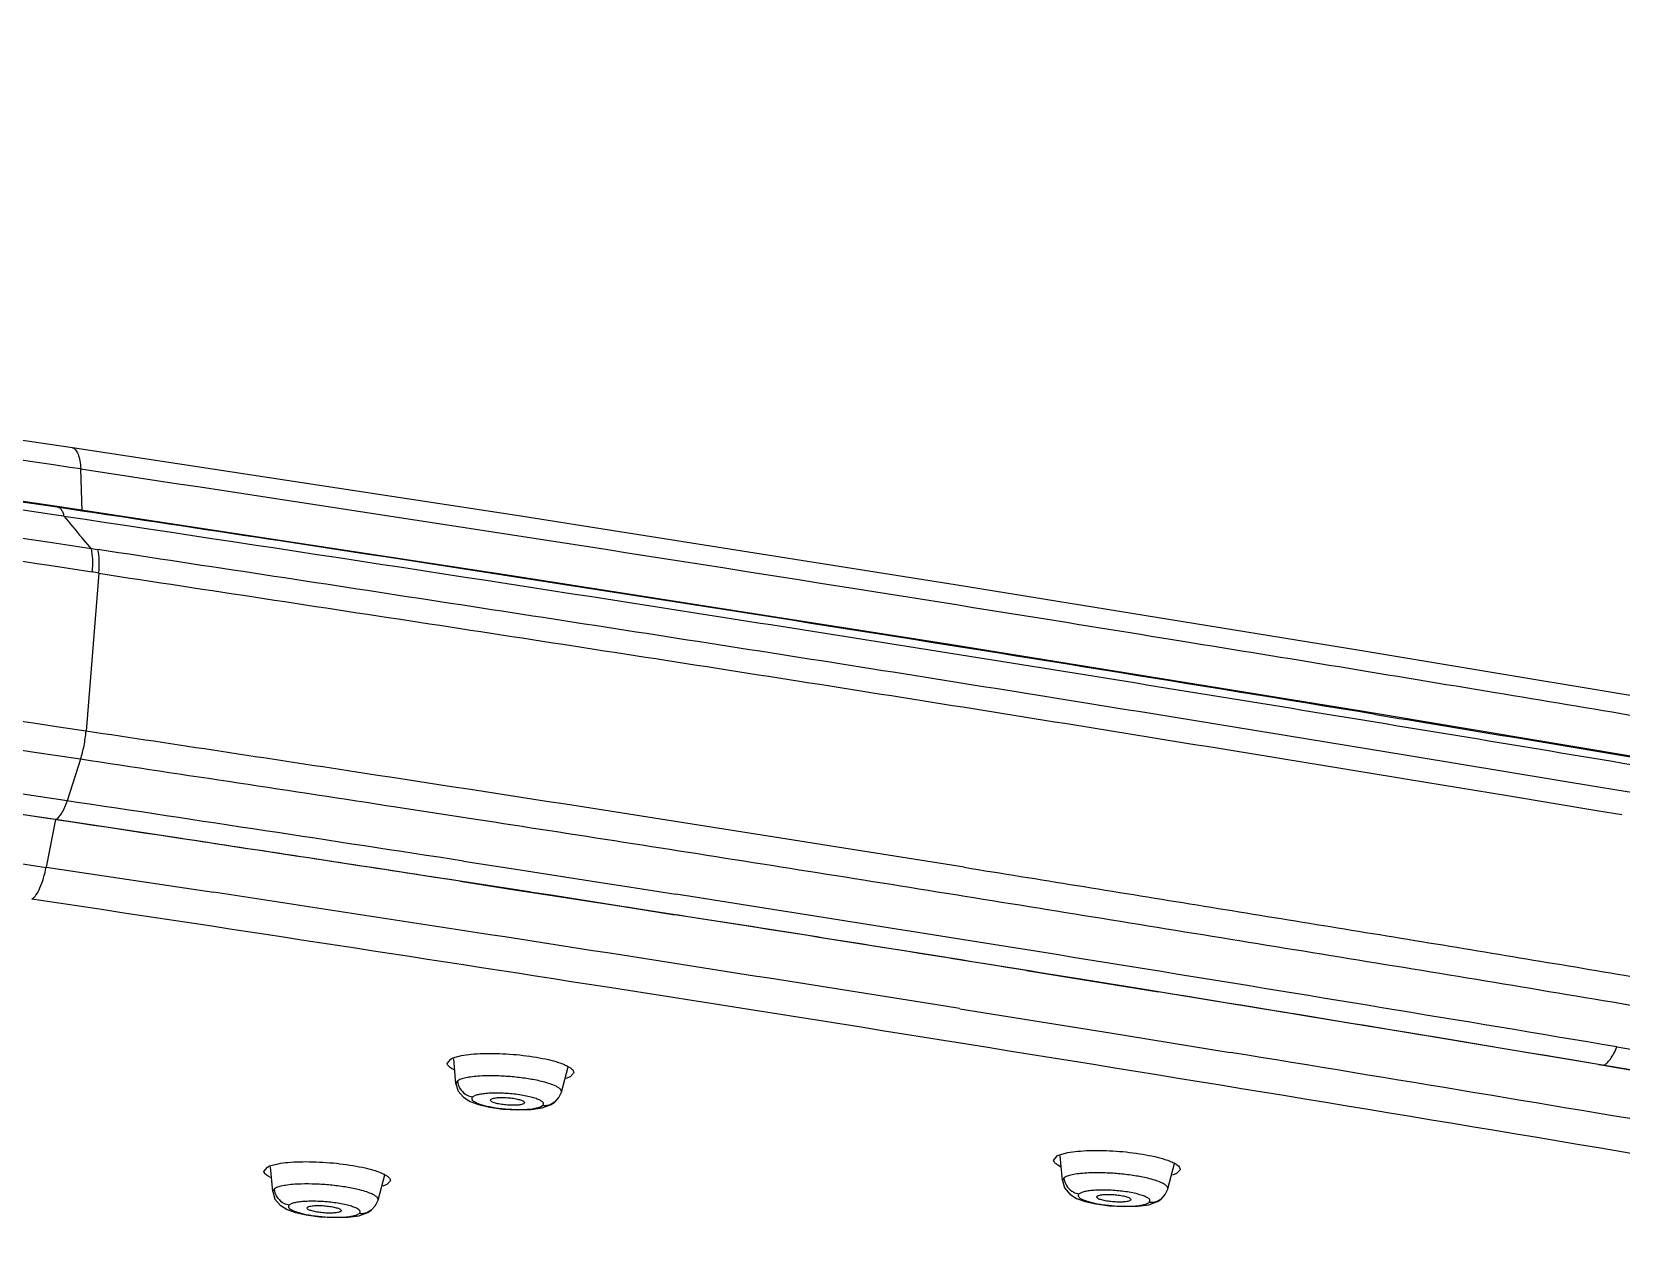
# Model space of a CAD drawing. Header units: inches. Extents: x 440 to 1212, y -520 to 27.
# Drawn here: x 1051.46 to 1097.76, y -220.86 to -185.87 of the extents above; entities that cross this region are included whole.
import ezdxf

# ---------------------------------------------------------------- set-up
doc = ezdxf.new("R2010")
doc.units = ezdxf.units.IN
doc.header["$LTSCALE"] = 1.21
doc.header["$MEASUREMENT"] = 0
doc.layers.get('0').update_dxf_attribs({"linetype": 'CONTINUOUS'})

msp = doc.modelspace()

# ---------------------------------------------------------------- linework, layer by layer
at = {"color": 7, "linetype": 'Continuous'}
for p, q in [((1065.578, -199.961), (1052.649, -197.988)), ((1052.887, -198.603), (1052.567, -198.555)), ((1052.933, -199.828), (1052.887, -198.603)), ((1052.398, -199.98), (1052.169, -199.946)), ((1052.933, -199.828), (1052.203, -199.719)), ((1065.374, -201.704), (1052.204, -199.697)), ((1052.055, -200.745), (1053.191, -200.915)), ((1053.19, -200.919), (1052.923, -200.603)), ((1053.19, -200.917), (1053.389, -200.949)), ((1053.218, -201.604), (1051.97, -201.417)), ((1053.417, -201.636), (1053.044, -206.239)), ((1053.416, -201.64), (1053.218, -201.603)), ((1052.884, -207.06), (1052.489, -208.268)), ((1097.159, -207.878), (1091.704, -206.978)), ((1091.599, -207.647), (1094.449, -208.117)), ((1094.449, -208.117), (1097.05, -208.547)), ((1052.156, -208.818), (1051.923, -208.783)), ((1064.396, -208.812), (1062.069, -208.454)), ((1097.05, -208.547), (1097.779, -208.667)), ((1052.156, -208.817), (1051.884, -210.198)), ((1055.758, -209.361), (1052.156, -208.818)), ((1064.038, -210.027), (1065.561, -210.262)), ((1051.884, -210.198), (1056.756, -210.934)), ((1063.94, -210.611), (1062.84, -210.442)), ((1065.461, -210.847), (1063.94, -210.611)), ((1063.945, -210.613), (1065.468, -210.848)), ((1065.561, -210.262), (1068.041, -210.647)), ((1068.041, -210.647), (1068.736, -210.756)), ((1065.949, -210.922), (1065.461, -210.847)), ((1065.468, -210.848), (1066.423, -210.996)), ((1066.035, -210.936), (1065.949, -210.922)), ((1066.648, -211.031), (1066.035, -210.936)), ((1066.423, -210.996), (1068.645, -211.342)), ((1068.649, -211.343), (1066.648, -211.031)), ((1068.736, -210.756), (1070.228, -210.989)), ((1068.645, -211.342), (1070.136, -211.576)), ((1068.858, -211.376), (1068.649, -211.343)), ((1069.092, -211.412), (1068.858, -211.376)), ((1070.137, -211.576), (1069.092, -211.412)), ((1070.136, -211.576), (1070.252, -211.594)), ((1073.832, -212.158), (1070.137, -211.576)), ((1080.443, -213.212), (1081.761, -213.425)), ((1081.761, -213.425), (1084.279, -213.833)), ((1083.151, -213.651), (1081.765, -213.427)), ((1083.82, -213.759), (1083.151, -213.651)), ((1084.57, -213.881), (1083.82, -213.759)), ((1086.519, -214.199), (1084.57, -213.881)), ((1078.492, -214.324), (1082.45, -214.961)), ((1086.767, -214.24), (1086.519, -214.199)), ((1087.408, -214.345), (1086.767, -214.24)), ((1087.854, -214.418), (1087.408, -214.345)), ((1088.599, -214.54), (1087.854, -214.418)), ((1090.427, -214.841), (1088.599, -214.54)), ((1082.45, -214.961), (1082.877, -215.03)), ((1082.877, -215.03), (1086.374, -215.598)), ((1091.574, -215.03), (1090.427, -214.841)), ((1093.479, -215.346), (1091.574, -215.03)), ((1063.731, -215.759), (1063.978, -215.691)), ((1097.564, -216.028), (1093.479, -215.346)), ((1097.638, -215.435), (1098.097, -215.51)), ((1063.565, -215.92), (1063.666, -215.79)), ((1063.666, -215.79), (1063.731, -215.759)), ((1063.762, -216.105), (1063.685, -216.062)), ((1063.819, -216.509), (1063.753, -215.782)), ((1066.89, -216.755), (1067.09, -216.014)), ((1067.246, -216.203), (1067.142, -216.306)), ((1097.101, -215.951), (1097.236, -215.974)), ((1097.236, -215.974), (1097.563, -216.028)), ((1097.563, -216.028), (1099.232, -216.308)), ((1099.421, -216.341), (1097.564, -216.028)), ((1063.863, -216.43), (1063.819, -216.509)), ((1063.82, -216.509), (1063.885, -216.723)), ((1063.904, -216.405), (1063.863, -216.43)), ((1067.142, -216.306), (1067.023, -216.355)), ((1064.383, -216.854), (1064.309, -216.893)), ((1064.478, -217.118), (1064.794, -217.192)), ((1064.822, -216.987), (1064.838, -216.962)), ((1064.838, -216.962), (1064.849, -216.955)), ((1065.8, -217.087), (1065.788, -217.094)), ((1065.816, -217.062), (1065.8, -217.087)), ((1066.333, -217.213), (1066.596, -217.117)), ((1066.694, -217.051), (1066.566, -217.124)), ((1066.596, -217.117), (1066.694, -217.051)), ((1066.695, -217.05), (1066.694, -217.051)), ((1066.695, -217.05), (1066.818, -216.914)), ((1066.818, -216.914), (1066.889, -216.756)), ((1066.889, -216.756), (1066.89, -216.755)), ((1064.794, -217.192), (1065.188, -217.247)), ((1065.188, -217.247), (1065.616, -217.272)), ((1065.616, -217.272), (1066.014, -217.261)), ((1066.014, -217.261), (1066.333, -217.213)), ((1066.268, -217.188), (1066.343, -217.149)), ((1081.395, -218.584), (1081.642, -218.517)), ((1058.225, -219.062), (1058.326, -218.936)), ((1058.326, -218.936), (1058.391, -218.906)), ((1058.391, -218.906), (1058.638, -218.841)), ((1058.48, -219.652), (1058.413, -218.928)), ((1081.229, -218.743), (1081.33, -218.614)), ((1081.33, -218.614), (1081.395, -218.584)), ((1081.425, -218.927), (1081.349, -218.884)), ((1081.483, -219.332), (1081.417, -218.606)), ((1084.554, -219.576), (1084.754, -218.836)), ((1058.421, -219.243), (1058.345, -219.201)), ((1061.55, -219.9), (1061.749, -219.165)), ((1061.803, -219.449), (1061.684, -219.496)), ((1061.906, -219.349), (1061.803, -219.449)), ((1081.527, -219.254), (1081.483, -219.332)), ((1081.484, -219.332), (1081.549, -219.546)), ((1081.567, -219.228), (1081.527, -219.254)), ((1084.807, -219.125), (1084.688, -219.173)), ((1084.91, -219.023), (1084.807, -219.125)), ((1058.523, -219.576), (1058.48, -219.652)), ((1058.48, -219.652), (1058.547, -219.869)), ((1058.564, -219.55), (1058.523, -219.576)), ((1061.476, -220.062), (1061.549, -219.901)), ((1061.55, -219.901), (1061.55, -219.9)), ((1082.047, -219.678), (1081.973, -219.717)), ((1082.486, -219.809), (1082.501, -219.785)), ((1082.501, -219.785), (1082.513, -219.777)), ((1083.464, -219.908), (1083.452, -219.915)), ((1083.479, -219.883), (1083.464, -219.908)), ((1084.357, -219.872), (1084.231, -219.944)), ((1084.259, -219.937), (1084.357, -219.872)), ((1084.358, -219.871), (1084.357, -219.872)), ((1084.358, -219.871), (1084.481, -219.736)), ((1084.481, -219.736), (1084.553, -219.577)), ((1084.553, -219.577), (1084.554, -219.575)), ((1059.042, -220.001), (1058.968, -220.039)), ((1059.143, -220.259), (1059.459, -220.332)), ((1059.459, -220.332), (1059.853, -220.386)), ((1059.482, -220.131), (1059.497, -220.107)), ((1059.497, -220.107), (1059.509, -220.099)), ((1060.461, -220.231), (1060.449, -220.238)), ((1060.476, -220.207), (1060.461, -220.231)), ((1060.677, -220.401), (1060.994, -220.355)), ((1060.929, -220.332), (1061.003, -220.294)), ((1060.994, -220.355), (1061.254, -220.262)), ((1061.351, -220.198), (1061.226, -220.268)), ((1061.254, -220.262), (1061.351, -220.198)), ((1061.353, -220.197), (1061.351, -220.198)), ((1061.353, -220.197), (1061.476, -220.062)), ((1082.143, -219.94), (1082.459, -220.013)), ((1082.459, -220.013), (1082.853, -220.067)), ((1082.853, -220.067), (1083.281, -220.091)), ((1083.281, -220.091), (1083.678, -220.08)), ((1083.678, -220.08), (1083.997, -220.033)), ((1083.933, -220.009), (1084.007, -219.97)), ((1083.997, -220.033), (1084.259, -219.937)), ((1059.853, -220.386), (1060.281, -220.411)), ((1060.281, -220.411), (1060.677, -220.401))]:
    msp.add_line(p, q, dxfattribs=at)
for points in [[(1052.649, -197.988), (1039.661, -196.072), (1026.486, -194.191), (1013.843, -192.445), (1001.635, -190.812), (990.607, -189.388), (979.146, -188.011), (968.523, -186.918), (958.92, -186.215), (949.772, -185.868), (941.525, -185.869), (933.862, -186.268), (926.592, -187.025), (919.841, -188.067), (913.891, -189.345), (908.185, -190.871), (903.048, -192.57), (898.918, -194.296)], [(1052.205, -199.697), (1037, -197.462), (1021.468, -195.265), (1006.989, -193.298)], [(1153.586, -220.864), (1151.793, -218.795), (1148.427, -216.637), (1143.518, -214.645), (1137.416, -212.792), (1130.071, -211.035), (1121.291, -209.28), (1111.528, -207.508), (1101.289, -205.748), (1090.149, -203.888), (1078.357, -201.974), (1065.578, -199.961)], [(1131.193, -213.016), (1122.149, -211.181), (1112.111, -209.364), (1101.462, -207.539), (1090.196, -205.662), (1078.206, -203.719), (1065.374, -201.704)], [(1063.885, -216.723), (1064.035, -216.905), (1064.234, -217.029), (1064.478, -217.118)], [(1058.547, -219.869), (1058.699, -220.051), (1058.898, -220.172), (1059.143, -220.259)], [(1081.549, -219.546), (1081.7, -219.729), (1081.899, -219.851), (1082.143, -219.94)]]:
    msp.add_lwpolyline(points, dxfattribs=at)
for centre, radius, start, end in [((629.563, -3024.365), 2855.861, 81.490198, 82.406353), ((631.014, -3013.061), 2844.695, 81.485413, 81.662925), ((573.121, -3427.866), 3257.177, 81.527, 82.367661), ((1182.058, -91.12), 169.3, 220.01653, 220.29205), ((634.774, -2985.64), 2817.02, 81.344872, 81.463471), ((619.858, -3099.228), 2924.406, 81.484729, 82.338095), ((657.616, -2836.528), 2666.169, 80.653714, 81.347934), ((611.878, -3149.56), 2974.113, 81.480331, 81.961786), ((632.441, -3005.8), 2828.298, 81.470659, 81.964676), ((544.786, -3586.248), 3418.009, 81.314786, 81.448411), ((600.429, -3225.817), 3050.63, 81.484531, 81.767324), ((582.297, -3338.478), 3166.58, 81.285489, 81.453597), ((719.531, -2445.304), 2263.761, 80.872855, 81.326209), ((780.689, -2127.616), 1945.649, 80.466315, 80.63896), ((631.915, -3011.428), 2834.534, 81.231109, 81.467248), ((632.013, -3009.114), 2831.638, 81.225975, 81.467279), ((641.64, -2945.783), 2767.58, 81.246087, 81.394406), ((643.029, -2935.324), 2755.626, 81.195409, 81.365028), ((680.042, -2702.767), 2522.142, 80.469565, 81.100375), ((643.52, -2929.993), 2749.294, 81.113451, 81.466845), ((667.059, -2783.174), 2602.996, 80.862134, 81.089255), ((650.674, -2885.971), 2705.685, 80.902324, 81.195431), ((676.26, -2723.669), 2542.785, 80.823708, 81.004734), ((668.033, -2774.68), 2592.059, 80.236223, 81.118448), ((697.564, -2594.265), 2411.64, 80.463813, 80.77257), ((670.121, -2765.505), 2583.658, 80.408391, 80.728676)]:
    msp.add_arc(centre, radius, start, end, dxfattribs=at)
for points, knots in [([(1052.567, -198.555), (1042.509, -197.047), (1028.079, -194.966), (1009.656, -192.449), (997.654, -190.865), (986.627, -189.452), (976.374, -188.253), (968.232, -187.457), (961.998, -186.976), (956.144, -186.613), (950.497, -186.409), (945.063, -186.367), (941.205, -186.416), (937.425, -186.544), (933.682, -186.76), (929.964, -187.073), (925.057, -187.621), (920.209, -188.377), (915.446, -189.343), (911.951, -190.167), (908.531, -191.091), (904.168, -192.437), (900.995, -193.635), (898.968, -194.545)], [0, 0, 0, 0, 0.196342, 0.281464, 0.358974, 0.430064, 0.496094, 0.558258, 0.587983, 0.616809, 0.671495, 0.697042, 0.721713, 0.745978, 0.770054, 0.79408, 0.818016, 0.865365, 0.88873, 0.911845, 0.934674, 0.957104, 1, 1, 1, 1]), ([(1006.484, -194.301), (1010.318, -194.811), (1017.013, -195.712), (1026.55, -197.041), (1037.91, -198.66), (1046.406, -199.902), (1052.055, -200.745)], [0, 0, 0, 0, 0.252086, 0.440313, 0.627708, 1, 1, 1, 1]), ([(1051.97, -201.417), (1048.148, -200.847), (1040.478, -199.718), (1028.932, -198.061), (1017.314, -196.435), (1009.541, -195.392), (1005.644, -194.875)], [0, 0, 0, 0, 0.2478, 0.497105, 0.747909, 1, 1, 1, 1]), ([(1052.649, -197.988), (1052.683, -197.993), (1052.733, -198.032), (1052.779, -198.102), (1052.828, -198.208), (1052.87, -198.377), (1052.884, -198.523), (1052.887, -198.603)], [0, 0, 0, 0, 0.150171, 0.248941, 0.365794, 0.651798, 1, 1, 1, 1]), ([(1052.887, -198.603), (1060.305, -199.716), (1071.011, -201.367), (1084.74, -203.571), (1093.859, -205.069), (1101.01, -206.269), (1106.405, -207.19), (1111.407, -208.051), (1117.303, -209.09), (1123.947, -210.327), (1130, -211.556), (1134.657, -212.615), (1138.054, -213.48), (1141.003, -214.295), (1143.702, -215.144), (1146.135, -216.045), (1147.694, -216.689), (1149.08, -217.338), (1150.303, -217.996), (1151.369, -218.667), (1152.277, -219.36), (1153.021, -220.08), (1153.421, -220.601), (1153.586, -220.864)], [0, 0, 0, 0, 0.216465, 0.312596, 0.401237, 0.483154, 0.521844, 0.559144, 0.629625, 0.69463, 0.754152, 0.807861, 0.832399, 0.855328, 0.896146, 0.913998, 0.930169, 0.944816, 0.958124, 0.970219, 0.981149, 0.991028, 1, 1, 1, 1]), ([(970.884, -199.411), (974.394, -199.755), (979.625, -200.331), (986.555, -201.172), (991.676, -201.822), (996.763, -202.482), (1001.832, -203.148), (1006.889, -203.821), (1013.609, -204.728), (1021.98, -205.878), (1035.299, -207.756), (1045.259, -209.214), (1051.882, -210.208)], [0, 0, 0, 0, 0.129467, 0.193197, 0.256256, 0.318968, 0.381524, 0.443947, 0.506241, 0.630449, 0.754146, 1, 1, 1, 1]), ([(1052.205, -199.697), (1052.226, -199.701), (1052.271, -199.722), (1052.324, -199.784), (1052.369, -199.872), (1052.389, -199.942), (1052.398, -199.98)], [0, 0, 0, 0, 0.180129, 0.397948, 0.669497, 1, 1, 1, 1]), ([(1129.112, -212.81), (1126.104, -212.18), (1119.957, -210.992), (1112.206, -209.625), (1105.885, -208.54), (1099.503, -207.458), (1091.482, -206.121), (1081.804, -204.544), (1068.773, -202.472), (1058.961, -200.97), (1052.399, -199.983)], [0, 0, 0, 0, 0.118515, 0.241447, 0.303555, 0.36587, 0.491105, 0.61716, 0.744053, 1, 1, 1, 1]), ([(1053.19, -200.917), (1053.213, -201.018), (1053.236, -201.248), (1053.228, -201.478), (1053.218, -201.603)], [0, 0, 0, 0, 0.452474, 1, 1, 1, 1]), ([(1053.416, -201.64), (1053.427, -201.514), (1053.434, -201.283), (1053.412, -201.051), (1053.389, -200.949)], [0, 0, 0, 0, 0.547368, 1, 1, 1, 1]), ([(1091.704, -206.978), (1088.544, -206.458), (1083.794, -205.683), (1077.449, -204.666), (1071.062, -203.658), (1063.04, -202.419), (1056.612, -201.44), (1053.389, -200.95)], [0, 0, 0, 0, 0.247735, 0.3722, 0.497063, 0.747897, 1, 1, 1, 1]), ([(1053.416, -201.641), (1056.627, -202.13), (1063.033, -203.105), (1071.027, -204.34), (1077.392, -205.344), (1083.716, -206.357), (1088.449, -207.13), (1091.599, -207.647)], [0, 0, 0, 0, 0.25212, 0.50293, 0.627784, 0.752248, 1, 1, 1, 1]), ([(1090.605, -205.753), (1093.062, -206.157), (1096.689, -206.76), (1101.737, -207.608), (1106.074, -208.347), (1111.074, -209.21), (1117.721, -210.379), (1122.618, -211.279), (1125.675, -211.888)], [0, 0, 0, 0, 0.209802, 0.309823, 0.431328, 0.580474, 0.737385, 1, 1, 1, 1]), ([(1052.883, -207.06), (1052.926, -206.931), (1052.992, -206.659), (1053.033, -206.381), (1053.044, -206.239)], [0, 0, 0, 0, 0.488361, 1, 1, 1, 1]), ([(1052.489, -208.266), (1052.467, -208.334), (1052.42, -208.457), (1052.338, -208.621), (1052.254, -208.742), (1052.189, -208.803), (1052.156, -208.818)], [0, 0, 0, 0, 0.323189, 0.605016, 0.833192, 1, 1, 1, 1]), ([(1098.56, -214.317), (1097.153, -214.078), (1094.333, -213.606), (1090.094, -212.911), (1085.842, -212.22), (1081.577, -211.528), (1077.3, -210.838), (1071.573, -209.926), (1067.269, -209.255), (1064.396, -208.812)], [0, 0, 0, 0, 0.123748, 0.247883, 0.372383, 0.497232, 0.622425, 0.747959, 1, 1, 1, 1]), ([(1051.465, -211.133), (1051.486, -211.121), (1051.528, -211.085), (1051.615, -210.98), (1051.715, -210.79), (1051.812, -210.513), (1051.863, -210.307), (1051.884, -210.198)], [0, 0, 0, 0, 0.069847, 0.158164, 0.389225, 0.681992, 1, 1, 1, 1]), ([(1078.622, -210.205), (1080.815, -210.557), (1085.191, -211.267), (1091.74, -212.33), (1098.256, -213.409), (1102.585, -214.155), (1104.745, -214.528)], [0, 0, 0, 0, 0.251684, 0.50224, 0.751672, 1, 1, 1, 1]), ([(1063.978, -215.691), (1064.072, -215.673), (1064.281, -215.646), (1064.75, -215.619), (1065.387, -215.636), (1066.023, -215.708), (1066.496, -215.801), (1066.708, -215.858), (1066.805, -215.889)], [0, 0, 0, 0, 0.101296, 0.220865, 0.49353, 0.769631, 0.893328, 1, 1, 1, 1]), ([(1097.236, -215.974), (1097.274, -215.96), (1097.353, -215.905), (1097.456, -215.785), (1097.556, -215.624), (1097.612, -215.501), (1097.638, -215.435)], [0, 0, 0, 0, 0.179021, 0.410045, 0.687265, 1, 1, 1, 1]), ([(1063.685, -216.062), (1063.668, -216.051), (1063.637, -216.029), (1063.591, -215.986), (1063.567, -215.946), (1063.565, -215.92)], [0, 0, 0, 0, 0.322555, 0.59201, 1, 1, 1, 1]), ([(1066.805, -215.889), (1066.861, -215.908), (1066.962, -215.944), (1067.06, -215.99), (1067.101, -216.014)], [0, 0, 0, 0, 0.55083, 1, 1, 1, 1]), ([(1067.101, -216.014), (1067.126, -216.028), (1067.17, -216.057), (1067.22, -216.104), (1067.249, -216.153), (1067.25, -216.188), (1067.246, -216.203)], [0, 0, 0, 0, 0.340852, 0.609638, 0.819317, 1, 1, 1, 1]), ([(1063.863, -216.43), (1063.87, -216.507), (1063.921, -216.658), (1064.032, -216.773), (1064.096, -216.815)], [0, 0, 0, 0, 0.49846, 1, 1, 1, 1]), ([(1064.652, -216.282), (1064.569, -216.285), (1064.416, -216.293), (1064.207, -216.318), (1064.038, -216.352), (1063.942, -216.385), (1063.904, -216.405)], [0, 0, 0, 0, 0.324018, 0.602773, 0.82941, 1, 1, 1, 1]), ([(1066.306, -216.442), (1066.181, -216.412), (1065.915, -216.36), (1065.501, -216.309), (1065.075, -216.28), (1064.79, -216.278), (1064.652, -216.282)], [0, 0, 0, 0, 0.231549, 0.488041, 0.750669, 1, 1, 1, 1]), ([(1066.687, -216.562), (1066.632, -216.538), (1066.506, -216.493), (1066.377, -216.459), (1066.306, -216.442)], [0, 0, 0, 0, 0.451181, 1, 1, 1, 1]), ([(1066.889, -216.755), (1066.891, -216.747), (1066.892, -216.731), (1066.885, -216.706), (1066.87, -216.682), (1066.838, -216.647), (1066.777, -216.604), (1066.72, -216.576), (1066.687, -216.562)], [0, 0, 0, 0, 0.077577, 0.159379, 0.252675, 0.362153, 0.638827, 1, 1, 1, 1]), ([(1064.096, -216.815), (1064.112, -216.825), (1064.178, -216.863), (1064.252, -216.887), (1064.309, -216.894)], [0, 0, 0, 0, 0.253195, 1, 1, 1, 1]), ([(1064.309, -216.893), (1064.297, -216.904), (1064.282, -216.923), (1064.28, -216.954), (1064.287, -216.976), (1064.304, -216.998), (1064.342, -217.029), (1064.411, -217.067), (1064.517, -217.107), (1064.649, -217.146), (1064.804, -217.18), (1065.038, -217.22), (1065.347, -217.253), (1065.704, -217.264), (1065.979, -217.25), (1066.161, -217.22), (1066.236, -217.2), (1066.268, -217.188)], [0, 0, 0, 0, 0.022015, 0.031698, 0.042123, 0.054649, 0.070146, 0.110901, 0.164501, 0.22968, 0.304663, 0.387371, 0.565064, 0.740472, 0.891271, 0.951372, 1, 1, 1, 1]), ([(1065.869, -216.868), (1065.734, -216.84), (1065.455, -216.801), (1065.106, -216.781), (1064.835, -216.784), (1064.657, -216.797), (1064.509, -216.819), (1064.421, -216.841), (1064.383, -216.854)], [0, 0, 0, 0, 0.27583, 0.564456, 0.698959, 0.819115, 0.920011, 1, 1, 1, 1]), ([(1065.788, -217.094), (1065.777, -217.1), (1065.749, -217.111), (1065.676, -217.127), (1065.561, -217.138), (1065.403, -217.138), (1065.236, -217.126), (1065.099, -217.106), (1065.001, -217.084), (1064.94, -217.067), (1064.889, -217.048), (1064.848, -217.028), (1064.821, -217.003), (1064.821, -216.987)], [0, 0, 0, 0, 0.038441, 0.088945, 0.221364, 0.383427, 0.556814, 0.721122, 0.793927, 0.857616, 0.91054, 0.951774, 1, 1, 1, 1]), ([(1064.849, -216.955), (1064.86, -216.948), (1064.889, -216.938), (1064.961, -216.921), (1065.077, -216.911), (1065.234, -216.91), (1065.402, -216.922), (1065.538, -216.942), (1065.637, -216.964), (1065.698, -216.982), (1065.748, -217.001), (1065.789, -217.021), (1065.817, -217.045), (1065.816, -217.062)], [0, 0, 0, 0, 0.038438, 0.088941, 0.221357, 0.383419, 0.556807, 0.721118, 0.793924, 0.857614, 0.910539, 0.951773, 1, 1, 1, 1]), ([(1066.355, -217.055), (1066.347, -217.045), (1066.328, -217.027), (1066.273, -216.991), (1066.177, -216.949), (1066.035, -216.905), (1065.928, -216.88), (1065.869, -216.868)], [0, 0, 0, 0, 0.067649, 0.152353, 0.37358, 0.659484, 1, 1, 1, 1]), ([(1066.343, -217.149), (1066.356, -217.137), (1066.373, -217.114), (1066.37, -217.078), (1066.361, -217.062), (1066.355, -217.055)], [0, 0, 0, 0, 0.503157, 0.732214, 1, 1, 1, 1]), ([(1066.566, -217.124), (1066.548, -217.13), (1066.476, -217.152), (1066.398, -217.156), (1066.343, -217.149)], [0, 0, 0, 0, 0.258721, 1, 1, 1, 1]), ([(1081.642, -218.517), (1081.736, -218.499), (1081.945, -218.472), (1082.414, -218.445), (1083.051, -218.462), (1083.687, -218.533), (1084.16, -218.626), (1084.372, -218.682), (1084.469, -218.713)], [0, 0, 0, 0, 0.101315, 0.220911, 0.493619, 0.769714, 0.893381, 1, 1, 1, 1]), ([(1058.638, -218.841), (1058.733, -218.823), (1058.941, -218.797), (1059.41, -218.772), (1060.046, -218.792), (1060.683, -218.864), (1061.155, -218.956), (1061.367, -219.012), (1061.464, -219.042)], [0, 0, 0, 0, 0.101242, 0.220804, 0.493515, 0.769665, 0.893362, 1, 1, 1, 1]), ([(1081.349, -218.884), (1081.331, -218.873), (1081.301, -218.851), (1081.255, -218.809), (1081.231, -218.769), (1081.229, -218.743)], [0, 0, 0, 0, 0.323243, 0.592907, 1, 1, 1, 1]), ([(1084.469, -218.713), (1084.525, -218.731), (1084.626, -218.767), (1084.723, -218.812), (1084.765, -218.836)], [0, 0, 0, 0, 0.550904, 1, 1, 1, 1]), ([(1084.765, -218.836), (1084.79, -218.85), (1084.833, -218.878), (1084.884, -218.925), (1084.913, -218.974), (1084.914, -219.009), (1084.91, -219.023)], [0, 0, 0, 0, 0.341726, 0.610785, 0.820104, 1, 1, 1, 1]), ([(1058.345, -219.201), (1058.328, -219.19), (1058.297, -219.169), (1058.251, -219.127), (1058.227, -219.087), (1058.225, -219.062)], [0, 0, 0, 0, 0.324583, 0.594691, 1, 1, 1, 1]), ([(1059.312, -219.432), (1059.229, -219.434), (1059.076, -219.442), (1058.867, -219.465), (1058.699, -219.499), (1058.603, -219.531), (1058.564, -219.55)], [0, 0, 0, 0, 0.324241, 0.603111, 0.829694, 1, 1, 1, 1]), ([(1060.965, -219.592), (1060.84, -219.562), (1060.574, -219.511), (1060.16, -219.459), (1059.734, -219.431), (1059.45, -219.428), (1059.312, -219.432)], [0, 0, 0, 0, 0.231584, 0.488094, 0.750713, 1, 1, 1, 1]), ([(1061.464, -219.042), (1061.52, -219.06), (1061.621, -219.096), (1061.718, -219.141), (1061.76, -219.165)], [0, 0, 0, 0, 0.551035, 1, 1, 1, 1]), ([(1061.76, -219.165), (1061.785, -219.179), (1061.829, -219.206), (1061.88, -219.253), (1061.909, -219.301), (1061.91, -219.335), (1061.906, -219.349)], [0, 0, 0, 0, 0.343424, 0.613125, 0.82183, 1, 1, 1, 1]), ([(1081.527, -219.254), (1081.534, -219.33), (1081.584, -219.482), (1081.695, -219.596), (1081.76, -219.639)], [0, 0, 0, 0, 0.498497, 1, 1, 1, 1]), ([(1082.315, -219.106), (1082.233, -219.109), (1082.08, -219.117), (1081.87, -219.142), (1081.702, -219.176), (1081.606, -219.208), (1081.567, -219.228)], [0, 0, 0, 0, 0.324069, 0.602857, 0.829486, 1, 1, 1, 1]), ([(1083.97, -219.265), (1083.845, -219.235), (1083.578, -219.184), (1083.164, -219.133), (1082.738, -219.105), (1082.454, -219.102), (1082.315, -219.106)], [0, 0, 0, 0, 0.231536, 0.488026, 0.750661, 1, 1, 1, 1]), ([(1084.351, -219.384), (1084.296, -219.36), (1084.17, -219.316), (1084.041, -219.282), (1083.97, -219.265)], [0, 0, 0, 0, 0.451136, 1, 1, 1, 1]), ([(1084.553, -219.575), (1084.555, -219.568), (1084.556, -219.552), (1084.549, -219.528), (1084.534, -219.503), (1084.502, -219.469), (1084.44, -219.426), (1084.383, -219.398), (1084.351, -219.384)], [0, 0, 0, 0, 0.077255, 0.15879, 0.251922, 0.36135, 0.638243, 1, 1, 1, 1]), ([(1058.523, -219.576), (1058.53, -219.652), (1058.58, -219.804), (1058.691, -219.918), (1058.755, -219.961)], [0, 0, 0, 0, 0.498595, 1, 1, 1, 1]), ([(1061.346, -219.71), (1061.291, -219.687), (1061.165, -219.643), (1061.036, -219.608), (1060.965, -219.592)], [0, 0, 0, 0, 0.451118, 1, 1, 1, 1]), ([(1061.549, -219.9), (1061.551, -219.893), (1061.552, -219.877), (1061.545, -219.853), (1061.53, -219.829), (1061.498, -219.794), (1061.436, -219.752), (1061.379, -219.725), (1061.346, -219.71)], [0, 0, 0, 0, 0.076587, 0.157615, 0.250469, 0.359843, 0.637195, 1, 1, 1, 1]), ([(1081.76, -219.639), (1081.776, -219.649), (1081.842, -219.687), (1081.916, -219.71), (1081.973, -219.717)], [0, 0, 0, 0, 0.253193, 1, 1, 1, 1]), ([(1081.973, -219.717), (1081.961, -219.728), (1081.946, -219.746), (1081.944, -219.777), (1081.952, -219.799), (1081.969, -219.821), (1082.006, -219.852), (1082.076, -219.889), (1082.182, -219.929), (1082.314, -219.967), (1082.469, -220.001), (1082.703, -220.041), (1083.012, -220.073), (1083.369, -220.084), (1083.644, -220.07), (1083.826, -220.04), (1083.9, -220.02), (1083.933, -220.009)], [0, 0, 0, 0, 0.021869, 0.031473, 0.041831, 0.05431, 0.069779, 0.110515, 0.16413, 0.229345, 0.304379, 0.387146, 0.564963, 0.740473, 0.891319, 0.95141, 1, 1, 1, 1]), ([(1083.533, -219.691), (1083.398, -219.664), (1083.118, -219.625), (1082.769, -219.605), (1082.498, -219.609), (1082.321, -219.621), (1082.172, -219.643), (1082.085, -219.665), (1082.047, -219.678)], [0, 0, 0, 0, 0.275913, 0.564603, 0.699115, 0.819255, 0.920101, 1, 1, 1, 1]), ([(1083.452, -219.915), (1083.441, -219.921), (1083.413, -219.932), (1083.34, -219.948), (1083.224, -219.959), (1083.067, -219.959), (1082.9, -219.947), (1082.763, -219.927), (1082.664, -219.906), (1082.603, -219.889), (1082.553, -219.87), (1082.512, -219.85), (1082.484, -219.825), (1082.485, -219.809)], [0, 0, 0, 0, 0.038409, 0.088911, 0.221382, 0.383535, 0.557019, 0.721402, 0.794227, 0.857919, 0.910826, 0.952011, 1, 1, 1, 1]), ([(1082.513, -219.777), (1082.524, -219.771), (1082.552, -219.761), (1082.625, -219.744), (1082.74, -219.734), (1082.898, -219.733), (1083.065, -219.745), (1083.202, -219.765), (1083.3, -219.787), (1083.362, -219.804), (1083.412, -219.823), (1083.453, -219.843), (1083.481, -219.867), (1083.48, -219.883)], [0, 0, 0, 0, 0.038406, 0.088906, 0.221375, 0.383527, 0.557011, 0.721396, 0.794223, 0.857916, 0.910823, 0.95201, 1, 1, 1, 1]), ([(1084.019, -219.876), (1084.012, -219.867), (1083.992, -219.849), (1083.937, -219.813), (1083.841, -219.772), (1083.699, -219.728), (1083.591, -219.703), (1083.533, -219.691)], [0, 0, 0, 0, 0.067484, 0.152097, 0.373297, 0.659303, 1, 1, 1, 1]), ([(1084.007, -219.97), (1084.02, -219.958), (1084.038, -219.935), (1084.034, -219.899), (1084.025, -219.884), (1084.019, -219.876)], [0, 0, 0, 0, 0.502984, 0.731767, 1, 1, 1, 1]), ([(1058.755, -219.961), (1058.771, -219.971), (1058.837, -220.009), (1058.911, -220.032), (1058.968, -220.039)], [0, 0, 0, 0, 0.25316, 1, 1, 1, 1]), ([(1058.968, -220.039), (1058.956, -220.05), (1058.941, -220.068), (1058.939, -220.098), (1058.947, -220.12), (1058.965, -220.141), (1059.002, -220.172), (1059.072, -220.209), (1059.178, -220.248), (1059.311, -220.286), (1059.465, -220.32), (1059.637, -220.349), (1059.821, -220.373), (1060.071, -220.395), (1060.366, -220.404), (1060.64, -220.391), (1060.822, -220.362), (1060.896, -220.343), (1060.929, -220.332)], [0, 0, 0, 0, 0.021547, 0.031001, 0.041253, 0.053675, 0.069126, 0.109904, 0.163618, 0.228962, 0.304137, 0.387045, 0.474989, 0.565139, 0.740776, 0.891581, 0.95157, 1, 1, 1, 1]), ([(1060.527, -220.018), (1060.392, -219.991), (1060.112, -219.952), (1059.763, -219.931), (1059.492, -219.934), (1059.315, -219.946), (1059.167, -219.967), (1059.079, -219.988), (1059.042, -220.001)], [0, 0, 0, 0, 0.276267, 0.565146, 0.699653, 0.81971, 0.920379, 1, 1, 1, 1]), ([(1060.449, -220.238), (1060.438, -220.244), (1060.409, -220.254), (1060.337, -220.27), (1060.221, -220.28), (1060.064, -220.28), (1059.897, -220.268), (1059.76, -220.248), (1059.661, -220.226), (1059.6, -220.209), (1059.55, -220.191), (1059.509, -220.171), (1059.481, -220.147), (1059.482, -220.131)], [0, 0, 0, 0, 0.038294, 0.088741, 0.221227, 0.383498, 0.557145, 0.721691, 0.794581, 0.858313, 0.91123, 0.952375, 1, 1, 1, 1]), ([(1059.509, -220.099), (1059.521, -220.093), (1059.549, -220.083), (1059.621, -220.067), (1059.737, -220.057), (1059.894, -220.057), (1060.062, -220.07), (1060.198, -220.09), (1060.297, -220.111), (1060.358, -220.128), (1060.409, -220.147), (1060.449, -220.167), (1060.477, -220.191), (1060.477, -220.207)], [0, 0, 0, 0, 0.038292, 0.088737, 0.221222, 0.383491, 0.557139, 0.721687, 0.794578, 0.858311, 0.911228, 0.952374, 1, 1, 1, 1]), ([(1061.014, -220.202), (1061.006, -220.193), (1060.986, -220.175), (1060.931, -220.14), (1060.835, -220.099), (1060.693, -220.055), (1060.585, -220.03), (1060.527, -220.018)], [0, 0, 0, 0, 0.067256, 0.151776, 0.373004, 0.659152, 1, 1, 1, 1]), ([(1061.003, -220.294), (1061.016, -220.282), (1061.033, -220.26), (1061.029, -220.224), (1061.02, -220.209), (1061.014, -220.202)], [0, 0, 0, 0, 0.501704, 0.730204, 1, 1, 1, 1]), ([(1061.226, -220.268), (1061.208, -220.275), (1061.136, -220.297), (1061.058, -220.301), (1061.003, -220.294)], [0, 0, 0, 0, 0.258807, 1, 1, 1, 1]), ([(1084.231, -219.944), (1084.212, -219.951), (1084.14, -219.973), (1084.063, -219.977), (1084.007, -219.97)], [0, 0, 0, 0, 0.258731, 1, 1, 1, 1])]:
    msp.add_open_spline(points, degree=3, knots=knots, dxfattribs=at)

doc.saveas('drawing.dxf')
